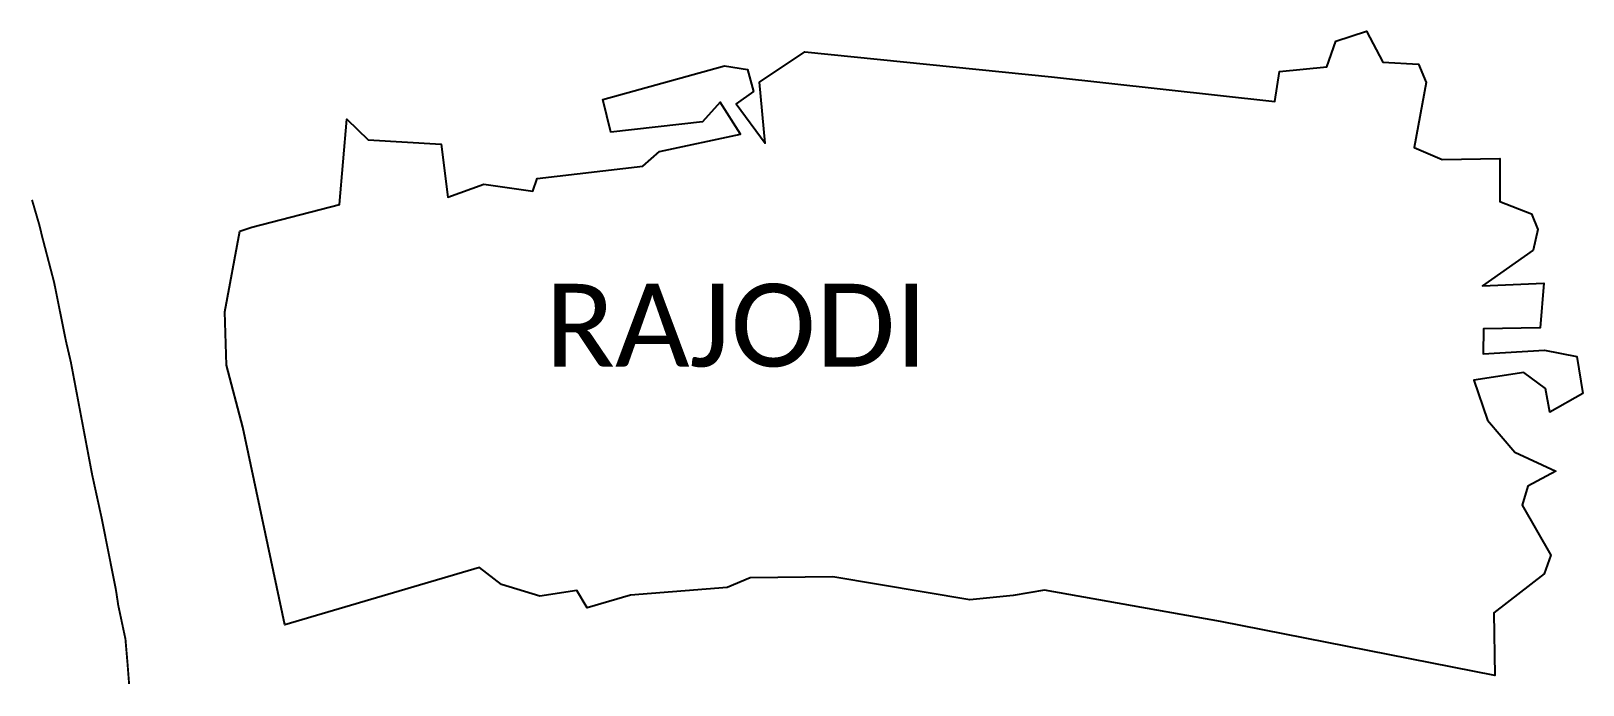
# Model space of a CAD drawing. Header units: metres. Extents: x 264290 to 266705, y 2149009 to 2150025.
import ezdxf

# ---------------------------------------------------------------- set-up
doc = ezdxf.new("R2010")
doc.units = ezdxf.units.M
for name, color, linetype in [('LOW TIDE LINE', 5, 'Continuous'), ('village', 3, 'Continuous'), ('VILLAGE NAME', 250, 'Continuous')]:
    doc.layers.add(name, color=color, linetype=linetype)
doc.styles.get("Standard").update_dxf_attribs({"font": 'simplex.shx'})

msp = doc.modelspace()

# ---------------------------------------------------------------- linework, layer by layer
at = {"layer": 'LOW TIDE LINE', "lineweight": 18, "const_width": 3}
msp.add_lwpolyline([(264442.7, 2149010), (264440.4, 2149040.2), (264437, 2149080), (264425.9, 2149131.9), (264422.3, 2149155.8), (264400.1, 2149267.4), (264385.2, 2149335.3), (264352, 2149510.7), (264344.5, 2149542.6), (264326, 2149634.4), (264307.2, 2149706.2), (264303.4, 2149722.2), (264291.6, 2149762.6)], dxfattribs=at)
at = {"layer": 'village', "color": 3}
msp.add_polyline3d([(266705.4, 2149461.7, 0), (266654, 2149432.7, 0), (266647, 2149469.2, 0), (266613.3, 2149494.2, 0), (266535.4, 2149482.2, 0), (266556.9, 2149420.3, 0), (266599.5, 2149370.5, 0), (266663.3, 2149340.8, 0), (266619.6, 2149317.4, 0), (266610.6, 2149288, 0), (266655.2, 2149210.4, 0), (266645, 2149181.3, 0), (266566.8, 2149120.8, 0), (266568.2, 2149023.1, 0), (266141.2, 2149107, 0), (265867.3, 2149155.6, 0), (265818.4, 2149147.5, 0), (265751, 2149140.8, 0), (265538.2, 2149176.8, 0), (265409.4, 2149174.9, 0), (265373.7, 2149160.1, 0), (265223, 2149147.9, 0), (265155.8, 2149128.4, 0), (265139.4, 2149155.1, 0), (265081.9, 2149146.7, 0), (265022.5, 2149164.7, 0), (264988.3, 2149191.1, 0), (264685.1, 2149101.9, 0), (264619.7, 2149409.2, 0), (264594.3, 2149505.7, 0), (264591.6, 2149588.3, 0), (264614.9, 2149714.1, 0), (264633.7, 2149720.1, 0), (264770.2, 2149755.3, 0), (264781.7, 2149888.3, 0), (264815, 2149855.7, 0), (264928.6, 2149849.4, 0), (264938.7, 2149766.9, 0), (264995, 2149786.9, 0), (265071, 2149776.3, 0), (265078, 2149796, 0), (265242.5, 2149815.1, 0), (265268, 2149837.6, 0), (265394.2, 2149864.8, 0), (265362.8, 2149914.6, 0), (265334.9, 2149884, 0), (265192.2, 2149867.6, 0), (265180.2, 2149918.8, 0), (265369.6, 2149971.1, 0), (265405.2, 2149965.1, 0), (265414.6, 2149931.1, 0), (265387.3, 2149911.7, 0), (265432.8, 2149850.7, 0), (265423.8, 2149945.4, 0), (265494.5, 2149992.8, 0), (265878.1, 2149953.9, 0), (266226.1, 2149915.7, 0), (266232.9, 2149962, 0), (266306.7, 2149969.5, 0), (266320.6, 2150009.5, 0), (266368.5, 2150025, 0), (266394, 2149976.6, 0), (266449.7, 2149973.5, 0), (266461.2, 2149945.2, 0), (266442.5, 2149843.8, 0), (266486.1, 2149825.3, 0), (266576.3, 2149826.8, 0), (266575.8, 2149760.3, 0), (266625.1, 2149741.1, 0), (266635.2, 2149716.3, 0), (266628.1, 2149684.2, 0), (266549.2, 2149628.9, 0), (266644.6, 2149633.1, 0), (266638.9, 2149563.7, 0), (266550.5, 2149561.9, 0), (266550.1, 2149523.5, 0), (266645.5, 2149529, 0), (266696, 2149519.2, 0)], close=True, dxfattribs=at)

# ---------------------------------------------------------------- texts
at = {"layer": 'VILLAGE NAME', "insert": (265090.1, 2149632.1), "char_height": 128.647, "attachment_point": 1}
msp.add_mtext_dynamic_manual_height_columns('{\\fCalibri|b0|i0|c0|p34;RAJODI}', width=795.369, gutter_width=643.2, heights=[0], dxfattribs=at)

doc.saveas('drawing.dxf')
